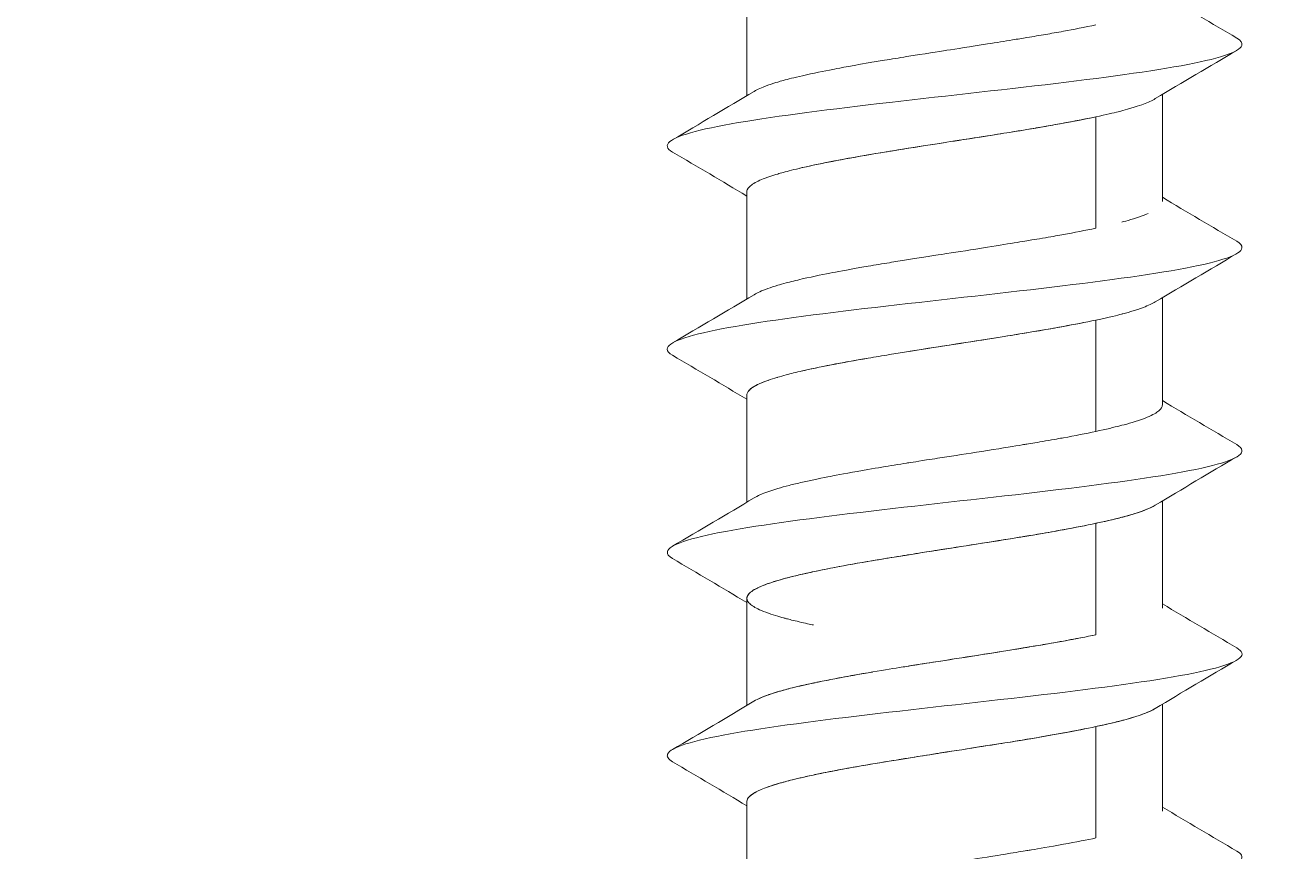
# Model space of a CAD drawing. Header units: inches. Extents: x 10 to 190, y 5 to 37.
# Drawn here: x 146.222 to 146.902, y 6.939 to 7.39 of the extents above; entities that cross this region are included whole.
import ezdxf

# ---------------------------------------------------------------- set-up
doc = ezdxf.new("R2010")
doc.units = ezdxf.units.IN
doc.header["$MEASUREMENT"] = 0

msp = doc.modelspace()

# ---------------------------------------------------------------- linework, layer by layer
at = {"color": 0, "linetype": 'Continuous', "lineweight": 0, "extrusion": (-1, 6.12323e-17, 0)}
for p, q in [((146.61687, 7.35145), (146.61687, 7.40994)), ((146.65318, 7.36368), (146.65318, 7.36368)), ((146.65318, 7.36368), (146.65318, 7.36368)), ((146.84387, 7.29366), (146.84387, 7.35214)), ((146.80756, 7.27911), (146.80756, 7.33991)), ((146.80756, 7.33991), (146.80756, 7.27911)), ((146.61687, 7.24045), (146.61687, 7.29894)), ((146.65318, 7.25268), (146.65318, 7.25268)), ((146.65318, 7.25268), (146.65318, 7.25268)), ((146.84387, 7.18266), (146.84387, 7.24114)), ((146.80756, 7.1681), (146.80756, 7.22891)), ((146.80756, 7.22891), (146.80756, 7.1681)), ((146.61687, 7.12946), (146.61687, 7.18794)), ((146.84387, 7.07166), (146.84387, 7.13014)), ((146.80756, 7.0571), (146.80756, 7.11792)), ((146.80756, 7.11792), (146.80756, 7.0571)), ((146.61687, 7.01846), (146.61687, 7.07694)), ((146.65318, 7.03069), (146.65318, 7.03069)), ((146.65318, 7.03069), (146.65318, 7.03069)), ((146.84387, 6.96066), (146.84387, 7.01915)), ((146.80756, 6.9461), (146.80756, 7.00692)), ((146.80756, 7.00692), (146.80756, 6.9461)), ((146.61687, 6.9067), (146.61687, 6.96594))]:
    msp.add_line(p, q, dxfattribs=at)
msp.add_circle((145.29513, 12.95665), 6.76088)
at = {"color": 0, "linetype": 'Continuous', "lineweight": 0}
for points in [[(146.84387, 7.40695), (146.85737, 7.39889), (146.87091, 7.3909), (146.88446, 7.38293)], [(146.8845, 7.37618), (146.86964, 7.36744), (146.85479, 7.35867), (146.84, 7.34983)], [(146.57628, 7.32742), (146.59114, 7.33616), (146.60598, 7.34493), (146.62077, 7.35378)], [(146.62077, 7.35378), (146.62077, 7.35378), (146.62077, 7.35378), (146.62077, 7.35378)], [(146.61687, 7.29664), (146.60336, 7.3047), (146.58982, 7.3127), (146.57626, 7.32068)], [(146.84387, 7.29595), (146.85738, 7.28789), (146.87092, 7.2799), (146.88447, 7.27192)], [(146.88449, 7.26518), (146.86963, 7.25644), (146.85479, 7.24767), (146.83999, 7.23882)], [(146.57627, 7.21642), (146.59113, 7.22516), (146.60597, 7.23393), (146.62076, 7.24278)], [(146.62076, 7.24278), (146.62076, 7.24278), (146.62076, 7.24278), (146.62076, 7.24278)], [(146.61687, 7.18564), (146.60337, 7.1937), (146.58982, 7.2017), (146.57627, 7.20968)], [(146.84387, 7.18495), (146.85738, 7.17689), (146.87093, 7.16889), (146.88448, 7.16092)], [(146.88447, 7.15417), (146.86962, 7.14544), (146.85478, 7.13667), (146.83998, 7.12782)], [(146.57626, 7.10542), (146.59111, 7.11416), (146.60596, 7.12293), (146.62075, 7.13177)], [(146.62075, 7.13177), (146.62075, 7.13177), (146.62075, 7.13177), (146.62075, 7.13177)], [(146.61687, 7.07464), (146.60337, 7.0827), (146.58983, 7.0907), (146.57628, 7.09867)], [(146.84387, 7.07396), (146.85738, 7.06589), (146.87093, 7.05789), (146.8845, 7.04992)], [(146.84387, 7.07166), (146.84387, 7.07166), (146.84387, 7.07166), (146.84387, 7.07166)], [(146.88446, 7.04317), (146.8696, 7.03443), (146.85476, 7.02566), (146.83997, 7.01681)], [(146.57625, 6.99442), (146.59111, 7.00316), (146.60595, 7.01192), (146.62074, 7.02077)], [(146.61687, 6.96365), (146.60338, 6.9717), (146.58984, 6.9797), (146.57629, 6.98767)], [(146.84387, 6.96296), (146.85739, 6.9549), (146.87094, 6.94689), (146.8845, 6.93892)]]:
    msp.add_open_spline(points, degree=3, dxfattribs=at)
for points, knots in [([(146.62077, 7.35378), (146.62172, 7.35435), (146.6228, 7.35489), (146.62398, 7.35542), (146.62498, 7.35587), (146.62637, 7.35645), (146.62835, 7.35716), (146.63073, 7.35801), (146.63266, 7.35859), (146.6337, 7.3589), (146.63454, 7.35915), (146.63554, 7.35944), (146.63674, 7.35977), (146.63926, 7.36047), (146.64263, 7.36133), (146.6472, 7.36237), (146.65317, 7.36373), (146.65892, 7.36488), (146.66382, 7.36582), (146.66567, 7.36617), (146.67161, 7.36734), (146.68306, 7.36931), (146.68589, 7.3698), (146.68889, 7.37031), (146.69206, 7.37083), (146.69584, 7.37145), (146.69986, 7.3721), (146.70411, 7.37278), (146.71408, 7.37436), (146.72154, 7.37551), (146.72612, 7.37623), (146.73131, 7.37703), (146.73881, 7.3782), (146.74838, 7.37972), (146.75334, 7.3805), (146.75785, 7.38123), (146.76191, 7.38189), (146.76477, 7.38235), (146.76741, 7.38278), (146.76983, 7.38318), (146.77354, 7.38379), (146.77696, 7.38437), (146.78012, 7.38491), (146.78304, 7.38541), (146.78632, 7.38599), (146.78989, 7.38664), (146.7953, 7.38763), (146.80135, 7.38878), (146.80756, 7.39011)], [0.3443405, 0.3443405, 0.3443405, 0.3443405, 0.375, 0.375, 0.375, 0.40625, 0.40625, 0.40625, 0.4375, 0.4375, 0.4375, 0.4575375, 0.4575375, 0.4575375, 0.5, 0.5, 0.5, 0.5625, 0.5625, 0.5625, 0.625, 0.625, 0.625, 0.6534866, 0.6534866, 0.6534866, 0.6875, 0.6875, 0.6875, 0.75, 0.75, 0.75, 0.8125, 0.8125, 0.8125, 0.8491694, 0.8491694, 0.8491694, 0.875, 0.875, 0.875, 0.90625, 0.90625, 0.90625, 0.9375, 0.9375, 0.9375, 1, 1, 1, 1]), ([(146.57626, 7.32068), (146.5746, 7.32165), (146.57364, 7.32263), (146.5726, 7.32729), (146.58234, 7.33097), (146.61936, 7.33834), (146.64655, 7.34203), (146.70821, 7.3494), (146.74253, 7.35309), (146.80546, 7.36046), (146.83391, 7.36414), (146.87424, 7.37151), (146.88603, 7.3752), (146.88771, 7.38023), (146.88675, 7.38158), (146.88446, 7.38293)], [0.25851394, 0.25851394, 0.25851394, 0.25851394, 0.25950767, 0.25950767, 0.26326651, 0.26326651, 0.26702535, 0.26702535, 0.2707842, 0.2707842, 0.27454304, 0.27454304, 0.27830189, 0.27830189, 0.2796758, 0.2796758, 0.2796758, 0.2796758]), ([(146.88446, 7.38293), (146.88675, 7.38158), (146.88771, 7.38023), (146.88603, 7.3752), (146.87424, 7.37151), (146.83391, 7.36414), (146.80546, 7.36046), (146.74253, 7.35309), (146.70821, 7.3494), (146.64655, 7.34203), (146.61936, 7.33834), (146.58234, 7.33097), (146.5726, 7.32729), (146.57364, 7.32263), (146.5746, 7.32165), (146.57626, 7.32068)], [-0.2796758, -0.2796758, -0.2796758, -0.2796758, -0.27830189, -0.27830189, -0.27454304, -0.27454304, -0.2707842, -0.2707842, -0.26702535, -0.26702535, -0.26326651, -0.26326651, -0.25950767, -0.25950767, -0.25851394, -0.25851394, -0.25851394, -0.25851394]), ([(146.84, 7.34983), (146.83829, 7.3488), (146.83608, 7.34781), (146.83352, 7.34685), (146.83243, 7.34644), (146.83081, 7.34586), (146.82839, 7.34511), (146.82583, 7.34431), (146.82368, 7.34373), (146.82227, 7.34336), (146.8216, 7.34318), (146.82078, 7.34296), (146.8198, 7.34271), (146.81711, 7.34204), (146.81321, 7.3411), (146.80756, 7.33991)], [0.8210069, 0.8210069, 0.8210069, 0.8210069, 0.875, 0.875, 0.875, 0.90625, 0.90625, 0.90625, 0.9375, 0.9375, 0.9375, 0.954172, 0.954172, 0.954172, 1, 1, 1, 1]), ([(146.80756, 7.33991), (146.80132, 7.3386), (146.79524, 7.33744), (146.78979, 7.33644), (146.78707, 7.33594), (146.78385, 7.33537), (146.78007, 7.33471), (146.77671, 7.33412), (146.7733, 7.33354), (146.76983, 7.33296), (146.76751, 7.33257), (146.76488, 7.33214), (146.76191, 7.33166), (146.75796, 7.33102), (146.75343, 7.3303), (146.74829, 7.32949), (146.73877, 7.328), (146.73128, 7.32685), (146.72606, 7.32604), (146.72151, 7.32533), (146.71405, 7.32417), (146.70407, 7.32256), (146.69984, 7.32188), (146.69584, 7.32123), (146.69206, 7.3206), (146.68887, 7.32007), (146.68584, 7.31957), (146.68298, 7.31908), (146.67166, 7.31715), (146.66573, 7.31601), (146.66383, 7.31564), (146.65892, 7.3147), (146.65314, 7.31354), (146.64713, 7.31215), (146.64261, 7.31111), (146.63925, 7.31024), (146.63674, 7.30955), (146.63555, 7.30922), (146.63455, 7.30893), (146.6337, 7.30868), (146.63267, 7.30837), (146.63072, 7.3078), (146.62831, 7.30695), (146.62634, 7.30625), (146.62496, 7.30568), (146.62395, 7.30523), (146.62156, 7.30416), (146.61956, 7.303), (146.61829, 7.30175), (146.61702, 7.30048), (146.61683, 7.29954), (146.61687, 7.29894)], [0, 0, 0, 0, 0.0625, 0.0625, 0.0625, 0.09375, 0.09375, 0.09375, 0.125, 0.125, 0.125, 0.1518353, 0.1518353, 0.1518353, 0.1875, 0.1875, 0.1875, 0.25, 0.25, 0.25, 0.3125, 0.3125, 0.3125, 0.3463783, 0.3463783, 0.3463783, 0.375, 0.375, 0.375, 0.4375, 0.4375, 0.4375, 0.5, 0.5, 0.5, 0.542455, 0.542455, 0.542455, 0.5625, 0.5625, 0.5625, 0.59375, 0.59375, 0.59375, 0.625, 0.625, 0.625, 0.6875, 0.6875, 0.6875, 0.7291232, 0.7291232, 0.7291232, 0.7291232]), ([(146.80756, 7.33991), (146.7997, 7.33825), (146.78752, 7.33594), (146.77186, 7.3333), (146.76403, 7.33198), (146.75682, 7.33083), (146.74766, 7.32939), (146.73849, 7.32796), (146.73101, 7.32681), (146.72611, 7.32605), (146.72121, 7.32528), (146.71378, 7.32412), (146.70503, 7.32272), (146.69629, 7.32131), (146.68921, 7.32015), (146.68151, 7.31883), (146.6664, 7.31624), (146.65484, 7.31397), (146.64573, 7.31183)], [0, 0, 0, 0, 0.125, 0.125, 0.125, 0.1875, 0.1875, 0.1875, 0.25, 0.25, 0.25, 0.3125, 0.3125, 0.3125, 0.375, 0.375, 0.375, 0.497558, 0.497558, 0.497558, 0.497558]), ([(146.82164, 7.28242), (146.82165, 7.28242), (146.82166, 7.28242), (146.82167, 7.28243), (146.8224, 7.28261), (146.82691, 7.28376), (146.8314, 7.28529), (146.83327, 7.28592), (146.83485, 7.28652), (146.83617, 7.2871)], [0.06155038, 0.06155038, 0.06155038, 0.06155038, 0.0625, 0.0625, 0.0625, 0.125, 0.125, 0.125, 0.15096023, 0.15096023, 0.15096023, 0.15096023]), ([(146.62076, 7.24278), (146.62173, 7.24336), (146.62282, 7.2439), (146.62394, 7.2444), (146.62506, 7.24491), (146.62648, 7.24549), (146.62834, 7.24616), (146.62998, 7.24674), (146.63177, 7.24732), (146.63371, 7.2479), (146.63501, 7.24829), (146.63653, 7.24873), (146.63834, 7.24921), (146.64073, 7.24984), (146.64362, 7.25056), (146.64714, 7.25136), (146.65372, 7.25286), (146.6596, 7.25401), (146.66381, 7.25482), (146.66752, 7.25553), (146.67369, 7.25669), (146.68304, 7.25831), (146.687, 7.25899), (146.69089, 7.25964), (146.69469, 7.26026), (146.69788, 7.26079), (146.701, 7.26129), (146.70404, 7.26177), (146.7163, 7.26372), (146.72386, 7.26487), (146.72615, 7.26523), (146.73218, 7.26617), (146.73963, 7.26732), (146.74829, 7.2687), (146.7549, 7.26975), (146.76031, 7.27062), (146.76457, 7.27132), (146.76659, 7.27165), (146.76835, 7.27194), (146.76986, 7.27219), (146.77172, 7.2725), (146.77519, 7.27307), (146.78006, 7.27391), (146.78414, 7.27461), (146.78737, 7.27518), (146.78983, 7.27563), (146.7957, 7.2767), (146.80171, 7.27786), (146.80756, 7.27911)], [0.3433021, 0.3433021, 0.3433021, 0.3433021, 0.375, 0.375, 0.375, 0.40625, 0.40625, 0.40625, 0.4375, 0.4375, 0.4375, 0.4643785, 0.4643785, 0.4643785, 0.5, 0.5, 0.5, 0.5625, 0.5625, 0.5625, 0.625, 0.625, 0.625, 0.6589784, 0.6589784, 0.6589784, 0.6875, 0.6875, 0.6875, 0.75, 0.75, 0.75, 0.8125, 0.8125, 0.8125, 0.8549372, 0.8549372, 0.8549372, 0.875, 0.875, 0.875, 0.90625, 0.90625, 0.90625, 0.9375, 0.9375, 0.9375, 1, 1, 1, 1]), ([(146.57627, 7.20968), (146.57436, 7.2108), (146.57338, 7.21192), (146.57335, 7.21672), (146.5839, 7.22041), (146.62223, 7.22778), (146.64993, 7.23146), (146.71211, 7.23883), (146.74645, 7.24252), (146.80891, 7.24989), (146.83688, 7.25358), (146.87594, 7.26095), (146.88693, 7.26463), (146.8875, 7.26952), (146.88651, 7.27072), (146.88447, 7.27192)], [0.2207772, 0.2207772, 0.2207772, 0.2207772, 0.22191922, 0.22191922, 0.22567807, 0.22567807, 0.22943691, 0.22943691, 0.23319575, 0.23319575, 0.2369546, 0.2369546, 0.24071344, 0.24071344, 0.2419384, 0.2419384, 0.2419384, 0.2419384]), ([(146.88447, 7.27192), (146.88651, 7.27072), (146.8875, 7.26952), (146.88693, 7.26463), (146.87594, 7.26095), (146.83688, 7.25358), (146.80891, 7.24989), (146.74645, 7.24252), (146.71211, 7.23883), (146.64993, 7.23146), (146.62223, 7.22778), (146.5839, 7.22041), (146.57335, 7.21672), (146.57338, 7.21192), (146.57436, 7.2108), (146.57627, 7.20968)], [-0.2419384, -0.2419384, -0.2419384, -0.2419384, -0.24071344, -0.24071344, -0.2369546, -0.2369546, -0.23319575, -0.23319575, -0.22943691, -0.22943691, -0.22567807, -0.22567807, -0.22191922, -0.22191922, -0.2207772, -0.2207772, -0.2207772, -0.2207772]), ([(146.83999, 7.23882), (146.83837, 7.23785), (146.83622, 7.23686), (146.83354, 7.23586), (146.83301, 7.23566), (146.8315, 7.23507), (146.82839, 7.23411), (146.82606, 7.23338), (146.82397, 7.23281), (146.82234, 7.23237), (146.82212, 7.23231), (146.82184, 7.23224), (146.82149, 7.23215), (146.81943, 7.23161), (146.81525, 7.23053), (146.80756, 7.22891)], [0.821688, 0.821688, 0.821688, 0.821688, 0.875, 0.875, 0.875, 0.90625, 0.90625, 0.90625, 0.9375, 0.9375, 0.9375, 0.9465102, 0.9465102, 0.9465102, 1, 1, 1, 1]), ([(146.80756, 7.22891), (146.80173, 7.22768), (146.79574, 7.22653), (146.7899, 7.22546), (146.78742, 7.22501), (146.78419, 7.22442), (146.7801, 7.22371), (146.77519, 7.22285), (146.7717, 7.22227), (146.76985, 7.22196), (146.76834, 7.22171), (146.76658, 7.22142), (146.76457, 7.22109), (146.76033, 7.2204), (146.75495, 7.21954), (146.74838, 7.21851), (146.73967, 7.21715), (146.73219, 7.21599), (146.72614, 7.21505), (146.72381, 7.21469), (146.71627, 7.21352), (146.70409, 7.21156), (146.70103, 7.21107), (146.6979, 7.21056), (146.69469, 7.21004), (146.6909, 7.20941), (146.68702, 7.20877), (146.68308, 7.2081), (146.67369, 7.2065), (146.66751, 7.20535), (146.66381, 7.20464), (146.6596, 7.20383), (146.65374, 7.20267), (146.64721, 7.20117), (146.64375, 7.20037), (146.64083, 7.19964), (146.63834, 7.19898), (146.63659, 7.19851), (146.63506, 7.19808), (146.6337, 7.19768), (146.63165, 7.19708), (146.62989, 7.1965), (146.62836, 7.19597), (146.62693, 7.19546), (146.62543, 7.19489), (146.62397, 7.19424), (146.62175, 7.19325), (146.61965, 7.19209), (146.61831, 7.19076), (146.61709, 7.18956), (146.61687, 7.18862), (146.61687, 7.18793)], [0, 0, 0, 0, 0.0625, 0.0625, 0.0625, 0.09375, 0.09375, 0.09375, 0.125, 0.125, 0.125, 0.1450576, 0.1450576, 0.1450576, 0.1875, 0.1875, 0.1875, 0.25, 0.25, 0.25, 0.3125, 0.3125, 0.3125, 0.3411117, 0.3411117, 0.3411117, 0.375, 0.375, 0.375, 0.4375, 0.4375, 0.4375, 0.5, 0.5, 0.5, 0.5367286, 0.5367286, 0.5367286, 0.5625, 0.5625, 0.5625, 0.59375, 0.59375, 0.59375, 0.625, 0.625, 0.625, 0.6875, 0.6875, 0.6875, 0.7328947, 0.7328947, 0.7328947, 0.7328947]), ([(146.80756, 7.22891), (146.80161, 7.22766), (146.79561, 7.22651), (146.78958, 7.2254), (146.78355, 7.2243), (146.7768, 7.22313), (146.77157, 7.22225), (146.76635, 7.22137), (146.75928, 7.22022), (146.74938, 7.21867), (146.73947, 7.21712), (146.73198, 7.21596), (146.72761, 7.21528), (146.72325, 7.2146), (146.71578, 7.21344), (146.7066, 7.21196), (146.70622, 7.2119), (146.70584, 7.21184), (146.70547, 7.21178)], [0, 0, 0, 0, 0.0625, 0.0625, 0.0625, 0.125, 0.125, 0.125, 0.1875, 0.1875, 0.1875, 0.25, 0.25, 0.25, 0.3125, 0.3125, 0.3125, 0.3150861, 0.3150861, 0.3150861, 0.3150861]), ([(146.68315, 7.20811), (146.68311, 7.2081), (146.68308, 7.2081), (146.68304, 7.20809), (146.66846, 7.20561), (146.65642, 7.20331), (146.64651, 7.20101)], [0.3747084, 0.3747084, 0.3747084, 0.3747084, 0.375, 0.375, 0.375, 0.4994209, 0.4994209, 0.4994209, 0.4994209]), ([(146.63353, 7.19763), (146.63349, 7.19762), (146.63345, 7.19761), (146.63341, 7.19759), (146.62985, 7.19653), (146.62663, 7.19539), (146.62442, 7.19444), (146.62221, 7.19348), (146.61986, 7.19232), (146.61825, 7.19071), (146.61714, 7.18959), (146.61684, 7.18868), (146.61687, 7.18794)], [0.5617735, 0.5617735, 0.5617735, 0.5617735, 0.5625, 0.5625, 0.5625, 0.625, 0.625, 0.625, 0.6875, 0.6875, 0.6875, 0.7308377, 0.7308377, 0.7308377, 0.7308377]), ([(146.80756, 7.1681), (146.81299, 7.16926), (146.81781, 7.17042), (146.82061, 7.17115), (146.82341, 7.17187), (146.82784, 7.17302), (146.83247, 7.17466), (146.8371, 7.1763), (146.83924, 7.17745), (146.84086, 7.17856), (146.84247, 7.17966), (146.84341, 7.18083), (146.84371, 7.18171), (146.84381, 7.18199), (146.84388, 7.18231), (146.84387, 7.18266)], [0, 0, 0, 0, 0.0625, 0.0625, 0.0625, 0.125, 0.125, 0.125, 0.1875, 0.1875, 0.1875, 0.25, 0.25, 0.25, 0.2704448, 0.2704448, 0.2704448, 0.2704448]), ([(146.62075, 7.13177), (146.62178, 7.1324), (146.62291, 7.13294), (146.62397, 7.13342), (146.62525, 7.13399), (146.62786, 7.13515), (146.63369, 7.1369), (146.63564, 7.13748), (146.63774, 7.13806), (146.64, 7.13864), (146.64224, 7.13922), (146.64463, 7.13979), (146.64716, 7.14037), (146.65476, 7.1421), (146.66085, 7.14325), (146.66384, 7.14382), (146.66843, 7.1447), (146.67469, 7.14586), (146.683, 7.14729), (146.6883, 7.14821), (146.69313, 7.14901), (146.69735, 7.1497), (146.69981, 7.1501), (146.70206, 7.15046), (146.70409, 7.15078), (146.70527, 7.15097), (146.70887, 7.15154), (146.715, 7.1525), (146.7193, 7.15317), (146.723, 7.15374), (146.72606, 7.15422), (146.73272, 7.15525), (146.74019, 7.15641), (146.74832, 7.1577), (146.75713, 7.1591), (146.76335, 7.16012), (146.76722, 7.16075), (146.76825, 7.16092), (146.76911, 7.16107), (146.76981, 7.16118), (146.77227, 7.16159), (146.77575, 7.16217), (146.78009, 7.16291), (146.78479, 7.16372), (146.78797, 7.16429), (146.78982, 7.16463), (146.79607, 7.16577), (146.80203, 7.16692), (146.80756, 7.1681)], [0.3416968, 0.3416968, 0.3416968, 0.3416968, 0.375, 0.375, 0.375, 0.4375, 0.4375, 0.4375, 0.4687768, 0.4687768, 0.4687768, 0.5, 0.5, 0.5, 0.5625, 0.5625, 0.5625, 0.625, 0.625, 0.625, 0.664489, 0.664489, 0.664489, 0.6875, 0.6875, 0.6875, 0.71875, 0.71875, 0.71875, 0.75, 0.75, 0.75, 0.8125, 0.8125, 0.8125, 0.8618717, 0.8618717, 0.8618717, 0.875, 0.875, 0.875, 0.90625, 0.90625, 0.90625, 0.9375, 0.9375, 0.9375, 1, 1, 1, 1]), ([(146.57628, 7.09867), (146.57413, 7.09994), (146.57315, 7.1012), (146.5742, 7.10616), (146.58555, 7.10984), (146.62517, 7.11721), (146.65336, 7.1209), (146.71603, 7.12827), (146.75036, 7.13195), (146.81232, 7.13933), (146.83979, 7.14301), (146.87755, 7.15038), (146.88774, 7.15407), (146.88725, 7.15881), (146.88628, 7.15986), (146.88448, 7.16092)], [0.18304002, 0.18304002, 0.18304002, 0.18304002, 0.18433078, 0.18433078, 0.18808962, 0.18808962, 0.19184847, 0.19184847, 0.19560731, 0.19560731, 0.19936616, 0.19936616, 0.203125, 0.203125, 0.2042014, 0.2042014, 0.2042014, 0.2042014]), ([(146.88448, 7.16092), (146.88628, 7.15986), (146.88725, 7.15881), (146.88774, 7.15407), (146.87755, 7.15038), (146.83979, 7.14301), (146.81232, 7.13933), (146.75036, 7.13195), (146.71603, 7.12827), (146.65336, 7.1209), (146.62517, 7.11721), (146.58555, 7.10984), (146.5742, 7.10616), (146.57315, 7.1012), (146.57413, 7.09994), (146.57628, 7.09867)], [-0.2042014, -0.2042014, -0.2042014, -0.2042014, -0.203125, -0.203125, -0.19936616, -0.19936616, -0.19560731, -0.19560731, -0.19184847, -0.19184847, -0.18808962, -0.18808962, -0.18433078, -0.18433078, -0.18304002, -0.18304002, -0.18304002, -0.18304002]), ([(146.83998, 7.12782), (146.83863, 7.12698), (146.83663, 7.12598), (146.83292, 7.12463), (146.82816, 7.12289), (146.82366, 7.12173), (146.82296, 7.12154), (146.82226, 7.12135), (146.81838, 7.1202), (146.80756, 7.11792)], [0.826369, 0.826369, 0.826369, 0.826369, 0.875, 0.875, 0.875, 0.9375, 0.9375, 0.9375, 1, 1, 1, 1]), ([(146.83998, 7.12782), (146.83844, 7.12689), (146.83633, 7.1259), (146.83352, 7.12485), (146.82914, 7.12321), (146.8251, 7.12212), (146.82312, 7.12158), (146.8228, 7.12149), (146.82253, 7.12142), (146.82231, 7.12136), (146.82067, 7.12093), (146.81841, 7.12035), (146.81532, 7.11963), (146.81127, 7.11869), (146.80851, 7.11812), (146.80756, 7.11792)], [0.8222952, 0.8222952, 0.8222952, 0.8222952, 0.875, 0.875, 0.875, 0.9286913, 0.9286913, 0.9286913, 0.9375, 0.9375, 0.9375, 0.96875, 0.96875, 0.96875, 1, 1, 1, 1]), ([(146.80756, 7.11792), (146.80203, 7.11675), (146.79606, 7.11559), (146.7898, 7.11444), (146.78796, 7.1141), (146.78478, 7.11352), (146.78006, 7.1127), (146.77576, 7.11195), (146.77231, 7.11137), (146.76986, 7.11096), (146.76915, 7.11084), (146.76827, 7.1107), (146.76722, 7.11053), (146.76334, 7.10989), (146.75709, 7.10888), (146.74828, 7.1075), (146.74019, 7.10623), (146.73275, 7.10508), (146.72612, 7.10405), (146.72304, 7.10356), (146.7193, 7.10298), (146.71497, 7.10229), (146.70886, 7.10133), (146.70526, 7.10075), (146.70404, 7.10055), (146.70203, 7.10023), (146.69979, 7.09987), (146.69735, 7.09947), (146.69313, 7.09878), (146.68831, 7.09799), (146.68301, 7.09709), (146.67468, 7.09567), (146.66841, 7.09452), (146.66381, 7.09364), (146.66085, 7.09307), (146.65475, 7.0919), (146.64712, 7.09014), (146.64461, 7.08957), (146.64223, 7.08899), (146.64, 7.08841), (146.63775, 7.08784), (146.63565, 7.08726), (146.63371, 7.08669), (146.62784, 7.08495), (146.62522, 7.0838), (146.62394, 7.08323), (146.62197, 7.08235), (146.61975, 7.08119), (146.6183, 7.07975), (146.61738, 7.07884), (146.61701, 7.07804), (146.6169, 7.07736), (146.61684, 7.07696), (146.61688, 7.07659), (146.61695, 7.07627), (146.617, 7.07608), (146.61708, 7.07551), (146.61792, 7.07455), (146.61851, 7.07388), (146.61926, 7.0733), (146.61997, 7.07282), (146.62151, 7.07179), (146.6238, 7.07063), (146.62722, 7.06935), (146.63092, 7.06796), (146.63449, 7.06694), (146.63683, 7.0663), (146.63747, 7.06612), (146.63802, 7.06597), (146.63847, 7.06585), (146.64, 7.06545), (146.64224, 7.06488), (146.64542, 7.06413), (146.64888, 7.06333), (146.65158, 7.06276), (146.65318, 7.06242)], [0, 0, 0, 0, 0.0625, 0.0625, 0.0625, 0.09375, 0.09375, 0.09375, 0.125, 0.125, 0.125, 0.138317, 0.138317, 0.138317, 0.1875, 0.1875, 0.1875, 0.25, 0.25, 0.25, 0.28125, 0.28125, 0.28125, 0.3125, 0.3125, 0.3125, 0.335438, 0.335438, 0.335438, 0.375, 0.375, 0.375, 0.4375, 0.4375, 0.4375, 0.5, 0.5, 0.5, 0.531205, 0.531205, 0.531205, 0.5625, 0.5625, 0.5625, 0.625, 0.625, 0.625, 0.6875, 0.6875, 0.6875, 0.726953, 0.726953, 0.726953, 0.75, 0.75, 0.75, 0.78125, 0.78125, 0.78125, 0.8125, 0.8125, 0.8125, 0.875, 0.875, 0.875, 0.924056, 0.924056, 0.924056, 0.9375, 0.9375, 0.9375, 0.96875, 0.96875, 0.96875, 1, 1, 1, 1]), ([(146.80756, 7.11792), (146.79667, 7.11562), (146.78363, 7.1133), (146.77326, 7.11154), (146.76807, 7.11065), (146.76102, 7.1095), (146.75053, 7.10785), (146.74005, 7.10621), (146.73257, 7.10505), (146.72563, 7.10397), (146.71869, 7.10289), (146.7113, 7.10172), (146.70555, 7.10079), (146.6998, 7.09987), (146.69264, 7.09871), (146.68528, 7.09747), (146.67055, 7.09499), (146.65817, 7.09268), (146.64745, 7.09022), (146.6421, 7.08899), (146.63748, 7.08784), (146.63262, 7.08636), (146.62776, 7.08488), (146.62502, 7.08373), (146.62349, 7.08302), (146.62196, 7.08231), (146.61971, 7.08116), (146.61828, 7.07973), (146.61722, 7.07867), (146.61686, 7.07775), (146.61687, 7.07694)], [0, 0, 0, 0, 0.125, 0.125, 0.125, 0.1875, 0.1875, 0.1875, 0.25, 0.25, 0.25, 0.3125, 0.3125, 0.3125, 0.375, 0.375, 0.375, 0.5, 0.5, 0.5, 0.5625, 0.5625, 0.5625, 0.625, 0.625, 0.625, 0.6875, 0.6875, 0.6875, 0.7341287, 0.7341287, 0.7341287, 0.7341287]), ([(146.62074, 7.02077), (146.62187, 7.02146), (146.62305, 7.02201), (146.62396, 7.02241), (146.62577, 7.02322), (146.62865, 7.02438), (146.63371, 7.0259), (146.63635, 7.02669), (146.63906, 7.02741), (146.64171, 7.02807), (146.64358, 7.02854), (146.64542, 7.02898), (146.64719, 7.02938), (146.64986, 7.02999), (146.65254, 7.03056), (146.65515, 7.0311), (146.65758, 7.0316), (146.66044, 7.03217), (146.66381, 7.03282), (146.66898, 7.03381), (146.67534, 7.03497), (146.68308, 7.03631), (146.69005, 7.03751), (146.6958, 7.03845), (146.70002, 7.03913), (146.70157, 7.03938), (146.70292, 7.0396), (146.70406, 7.03978), (146.70637, 7.04015), (146.71002, 7.04073), (146.71507, 7.04151), (146.71981, 7.04225), (146.72352, 7.04283), (146.72615, 7.04323), (146.73325, 7.04433), (146.7407, 7.04549), (146.74835, 7.0467), (146.7616, 7.04881), (146.76851, 7.04997), (146.76984, 7.05019), (146.77061, 7.05031), (146.77313, 7.05073), (146.77746, 7.05146), (146.78071, 7.05202), (146.78493, 7.05274), (146.7899, 7.05365), (146.79647, 7.05484), (146.80236, 7.05599), (146.80756, 7.0571)], [0.3393971, 0.3393971, 0.3393971, 0.3393971, 0.375, 0.375, 0.375, 0.4375, 0.4375, 0.4375, 0.47412, 0.47412, 0.47412, 0.5, 0.5, 0.5, 0.53125, 0.53125, 0.53125, 0.5625, 0.5625, 0.5625, 0.625, 0.625, 0.625, 0.6706974, 0.6706974, 0.6706974, 0.6875, 0.6875, 0.6875, 0.71875, 0.71875, 0.71875, 0.75, 0.75, 0.75, 0.8125, 0.8125, 0.8125, 0.8748086, 0.8748086, 0.8748086, 0.9106309, 0.9106309, 0.9106309, 0.9375, 0.9375, 0.9375, 1, 1, 1, 1]), ([(146.70493, 7.03992), (146.70516, 7.03995), (146.70539, 7.03999), (146.70562, 7.04003), (146.71132, 7.04093), (146.71872, 7.04209), (146.72506, 7.04307), (146.73141, 7.04405), (146.73892, 7.0452), (146.75052, 7.04705), (146.76212, 7.04889), (146.76905, 7.05006), (146.77031, 7.05027), (146.77157, 7.05048), (146.77865, 7.05163), (146.78768, 7.05325), (146.79672, 7.05487), (146.80248, 7.05602), (146.80756, 7.0571)], [0.6850074, 0.6850074, 0.6850074, 0.6850074, 0.6875, 0.6875, 0.6875, 0.75, 0.75, 0.75, 0.8125, 0.8125, 0.8125, 0.875, 0.875, 0.875, 0.9375, 0.9375, 0.9375, 1, 1, 1, 1]), ([(146.57629, 6.98767), (146.57389, 6.98908), (146.57295, 6.99049), (146.57514, 6.99559), (146.58728, 6.99927), (146.62818, 7.00665), (146.65683, 7.01033), (146.71995, 7.0177), (146.75426, 7.02139), (146.81568, 7.02876), (146.84264, 7.03244), (146.87907, 7.03982), (146.88845, 7.0435), (146.88698, 7.0481), (146.88604, 7.04901), (146.8845, 7.04992)], [0.14530247, 0.14530247, 0.14530247, 0.14530247, 0.14674233, 0.14674233, 0.15050118, 0.15050118, 0.15426002, 0.15426002, 0.15801887, 0.15801887, 0.16177771, 0.16177771, 0.16553656, 0.16553656, 0.16646489, 0.16646489, 0.16646489, 0.16646489]), ([(146.8845, 7.04992), (146.88604, 7.04901), (146.88698, 7.0481), (146.88845, 7.0435), (146.87907, 7.03982), (146.84264, 7.03244), (146.81568, 7.02876), (146.75426, 7.02139), (146.71995, 7.0177), (146.65683, 7.01033), (146.62818, 7.00665), (146.58728, 6.99927), (146.57514, 6.99559), (146.57295, 6.99049), (146.57389, 6.98908), (146.57629, 6.98767)], [-0.16646489, -0.16646489, -0.16646489, -0.16646489, -0.16553656, -0.16553656, -0.16177771, -0.16177771, -0.15801887, -0.15801887, -0.15426002, -0.15426002, -0.15050118, -0.15050118, -0.14674233, -0.14674233, -0.14530247, -0.14530247, -0.14530247, -0.14530247]), ([(146.62074, 7.02077), (146.62191, 7.02147), (146.62316, 7.02206), (146.62417, 7.02251), (146.62588, 7.02326), (146.6288, 7.02442), (146.63349, 7.02583), (146.63817, 7.02724), (146.64278, 7.0284), (146.64895, 7.02977), (146.66088, 7.03242), (146.67346, 7.03467), (146.68543, 7.03671)], [0.3379392, 0.3379392, 0.3379392, 0.3379392, 0.375, 0.375, 0.375, 0.4375, 0.4375, 0.4375, 0.5, 0.5, 0.5, 0.6208762, 0.6208762, 0.6208762, 0.6208762]), ([(146.84036, 7.01705), (146.83824, 7.01568), (146.83523, 7.01442), (146.83182, 7.01323), (146.82883, 7.01218), (146.82484, 7.01102), (146.82136, 7.01012), (146.81787, 7.00921), (146.813, 7.00806), (146.80756, 7.00692)], [0.8039518, 0.8039518, 0.8039518, 0.8039518, 0.875, 0.875, 0.875, 0.9375, 0.9375, 0.9375, 1, 1, 1, 1]), ([(146.83997, 7.01681), (146.83852, 7.01595), (146.83648, 7.01496), (146.83354, 7.01385), (146.83033, 7.01265), (146.82715, 7.0117), (146.8247, 7.01102), (146.8238, 7.01076), (146.82299, 7.01054), (146.8223, 7.01036), (146.82091, 7.00999), (146.81869, 7.00942), (146.81536, 7.00865), (146.81217, 7.0079), (146.80949, 7.00733), (146.80756, 7.00692)], [0.8228833, 0.8228833, 0.8228833, 0.8228833, 0.875, 0.875, 0.875, 0.9206056, 0.9206056, 0.9206056, 0.9375, 0.9375, 0.9375, 0.96875, 0.96875, 0.96875, 1, 1, 1, 1]), ([(146.80756, 7.00692), (146.80224, 7.00579), (146.79645, 7.00464), (146.78708, 7.00294), (146.77771, 7.00125), (146.77061, 7.00008), (146.76933, 6.99987), (146.76804, 6.99966), (146.76108, 6.99851), (146.75082, 6.9969), (146.74056, 6.99529), (146.73305, 6.99413), (146.72587, 6.993), (146.71869, 6.99188), (146.71134, 6.99072), (146.70618, 6.98989), (146.70101, 6.98906), (146.69383, 6.98791), (146.68691, 6.98675), (146.67308, 6.98444), (146.66032, 6.98212), (146.64866, 6.97949), (146.64282, 6.97817), (146.63817, 6.97702), (146.63336, 6.97559), (146.62856, 6.97416), (146.62569, 6.97301), (146.62398, 6.97224), (146.62227, 6.97148), (146.61997, 6.97032), (146.61847, 6.96891), (146.61732, 6.96783), (146.61683, 6.9669), (146.61687, 6.96594)], [0, 0, 0, 0, 0.0625, 0.0625, 0.0625, 0.125, 0.125, 0.125, 0.1875, 0.1875, 0.1875, 0.25, 0.25, 0.25, 0.3125, 0.3125, 0.3125, 0.375, 0.375, 0.375, 0.5, 0.5, 0.5, 0.5625, 0.5625, 0.5625, 0.625, 0.625, 0.625, 0.6875, 0.6875, 0.6875, 0.7352373, 0.7352373, 0.7352373, 0.7352373]), ([(146.80756, 7.00692), (146.80235, 7.00582), (146.79645, 7.00466), (146.78985, 7.00345), (146.77842, 7.00135), (146.7712, 7.00018), (146.76984, 6.99996), (146.76906, 6.99983), (146.76659, 6.99942), (146.76203, 6.99868), (146.75862, 6.99813), (146.75408, 6.99741), (146.74836, 6.99651), (146.74068, 6.99531), (146.73321, 6.99415), (146.72609, 6.99304), (146.72347, 6.99263), (146.71977, 6.99205), (146.71504, 6.9913), (146.71004, 6.99051), (146.70641, 6.98993), (146.70411, 6.98956), (146.70296, 6.98938), (146.7016, 6.98916), (146.70002, 6.9889), (146.69579, 6.98822), (146.69001, 6.98728), (146.68303, 6.9861), (146.67532, 6.98479), (146.66898, 6.98363), (146.66383, 6.98264), (146.66122, 6.98214), (146.65828, 6.98156), (146.65511, 6.98089), (146.65233, 6.98031), (146.64968, 6.97973), (146.64718, 6.97916), (146.64549, 6.97877), (146.64365, 6.97833), (146.64171, 6.97785), (146.63914, 6.97721), (146.63641, 6.97649), (146.63369, 6.97568), (146.62865, 6.9742), (146.62578, 6.97305), (146.62398, 6.97224), (146.62238, 6.97153), (146.61993, 6.97036), (146.6183, 6.96875), (146.61761, 6.96807), (146.6172, 6.96741), (146.617, 6.96679), (146.61691, 6.9665), (146.61687, 6.96621), (146.61687, 6.96594)], [0, 0, 0, 0, 0.0625, 0.0625, 0.0625, 0.1245645, 0.1245645, 0.1245645, 0.1605407, 0.1605407, 0.1605407, 0.1875, 0.1875, 0.1875, 0.25, 0.25, 0.25, 0.28125, 0.28125, 0.28125, 0.3125, 0.3125, 0.3125, 0.3294389, 0.3294389, 0.3294389, 0.375, 0.375, 0.375, 0.4375, 0.4375, 0.4375, 0.46875, 0.46875, 0.46875, 0.5, 0.5, 0.5, 0.526891, 0.526891, 0.526891, 0.5625, 0.5625, 0.5625, 0.625, 0.625, 0.625, 0.6875, 0.6875, 0.6875, 0.7215099, 0.7215099, 0.7215099, 0.7373822, 0.7373822, 0.7373822, 0.7373822]), ([(146.62142, 6.90943), (146.62248, 6.91011), (146.62346, 6.91056), (146.62389, 6.91077), (146.62597, 6.91178), (146.62898, 6.91305), (146.63361, 6.91456), (146.63745, 6.91581), (146.64096, 6.91677), (146.64347, 6.91743), (146.64504, 6.91784), (146.64624, 6.91814), (146.64698, 6.91832), (146.65113, 6.91933), (146.65654, 6.92052), (146.66367, 6.92189), (146.6643, 6.92201), (146.67005, 6.92315), (146.68284, 6.9253), (146.68695, 6.926), (146.69095, 6.92666), (146.69476, 6.92728), (146.69669, 6.92759), (146.69872, 6.92792), (146.70085, 6.92827), (146.70152, 6.92837), (146.70215, 6.92847), (146.70272, 6.92856), (146.70488, 6.92891), (146.70633, 6.92914), (146.70702, 6.92925), (146.70925, 6.9296), (146.71237, 6.9301), (146.71642, 6.93073), (146.72099, 6.93144), (146.72419, 6.93193), (146.72599, 6.93221), (146.73354, 6.93338), (146.74099, 6.93454), (146.74821, 6.93568), (146.75041, 6.93603), (146.75408, 6.93661), (146.7591, 6.93742), (146.7638, 6.93819), (146.76734, 6.93877), (146.7698, 6.93918), (146.77052, 6.9393), (146.7714, 6.93945), (146.77244, 6.93962), (146.77627, 6.94026), (146.78225, 6.94126), (146.78977, 6.94263), (146.79681, 6.9439), (146.80268, 6.94506), (146.80756, 6.9461)], [0.3421887, 0.3421887, 0.3421887, 0.3421887, 0.375, 0.375, 0.375, 0.4375, 0.4375, 0.4375, 0.4759842, 0.4759842, 0.4759842, 0.5, 0.5, 0.5, 0.5625, 0.5625, 0.5625, 0.625, 0.625, 0.625, 0.6607143, 0.6607143, 0.6607143, 0.6785714, 0.6785714, 0.6785714, 0.6822968, 0.6822968, 0.6822968, 0.6964286, 0.6964286, 0.6964286, 0.7232143, 0.7232143, 0.7232143, 0.75, 0.75, 0.75, 0.8125, 0.8125, 0.8125, 0.84375, 0.84375, 0.84375, 0.875, 0.875, 0.875, 0.8883651, 0.8883651, 0.8883651, 0.9375, 0.9375, 0.9375, 1, 1, 1, 1]), ([(146.57836, 6.87691), (146.57585, 6.87839), (146.57489, 6.87986), (146.57741, 6.88502), (146.58965, 6.88871), (146.63089, 6.89608), (146.66035, 6.89976), (146.72388, 6.90714), (146.75815, 6.91082), (146.81899, 6.91819), (146.84541, 6.92188), (146.8805, 6.92925), (146.88907, 6.93293), (146.88667, 6.93739), (146.8858, 6.93815), (146.8845, 6.93892)], [0.10764897, 0.10764897, 0.10764897, 0.10764897, 0.10915389, 0.10915389, 0.11291274, 0.11291274, 0.11667158, 0.11667158, 0.12043042, 0.12043042, 0.12418927, 0.12418927, 0.12794811, 0.12794811, 0.12872891, 0.12872891, 0.12872891, 0.12872891])]:
    msp.add_open_spline(points, degree=3, knots=knots, dxfattribs=at)

doc.saveas('drawing.dxf')
